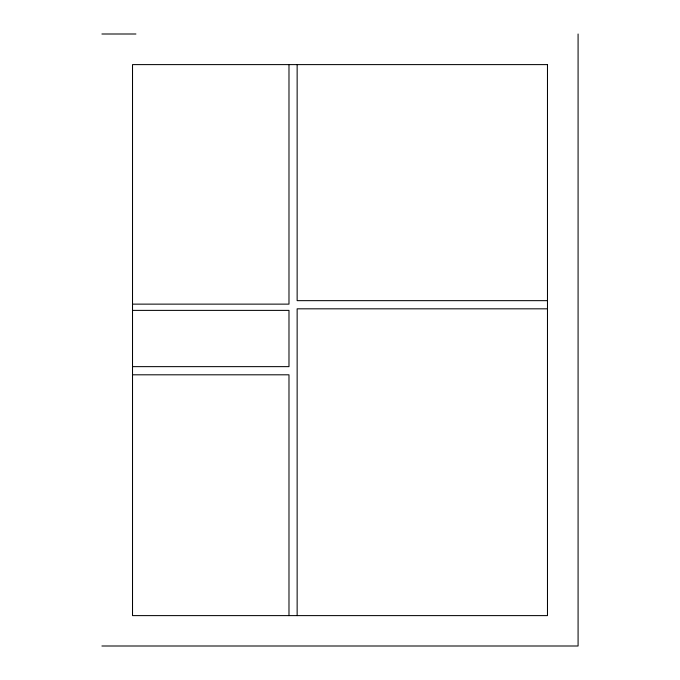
<?xml version="1.0" encoding="UTF-8"?>
<svg xmlns="http://www.w3.org/2000/svg" width="680" height="680" viewBox="0 0 680 680"><rect width="100%" height="100%" fill="white"/><g stroke="black" fill="none" stroke-linecap="round" stroke-linejoin="round"><path stroke-width="1.02" d="M101.915 34L135.923 34M547.476 300.653L297.143 300.653L297.143 64.609M132.523 304.13L288.983 304.13L288.983 64.609M547.476 308.822L297.143 308.822L297.143 615.612M132.523 310.386L288.983 310.386L288.983 366.639L132.523 366.639M132.523 374.808L288.983 374.808L288.983 615.612M101.915 646L578.085 646L578.085 34M547.476 64.609L132.523 64.609L132.523 615.612L547.476 615.612L547.476 64.609"/></g></svg>
